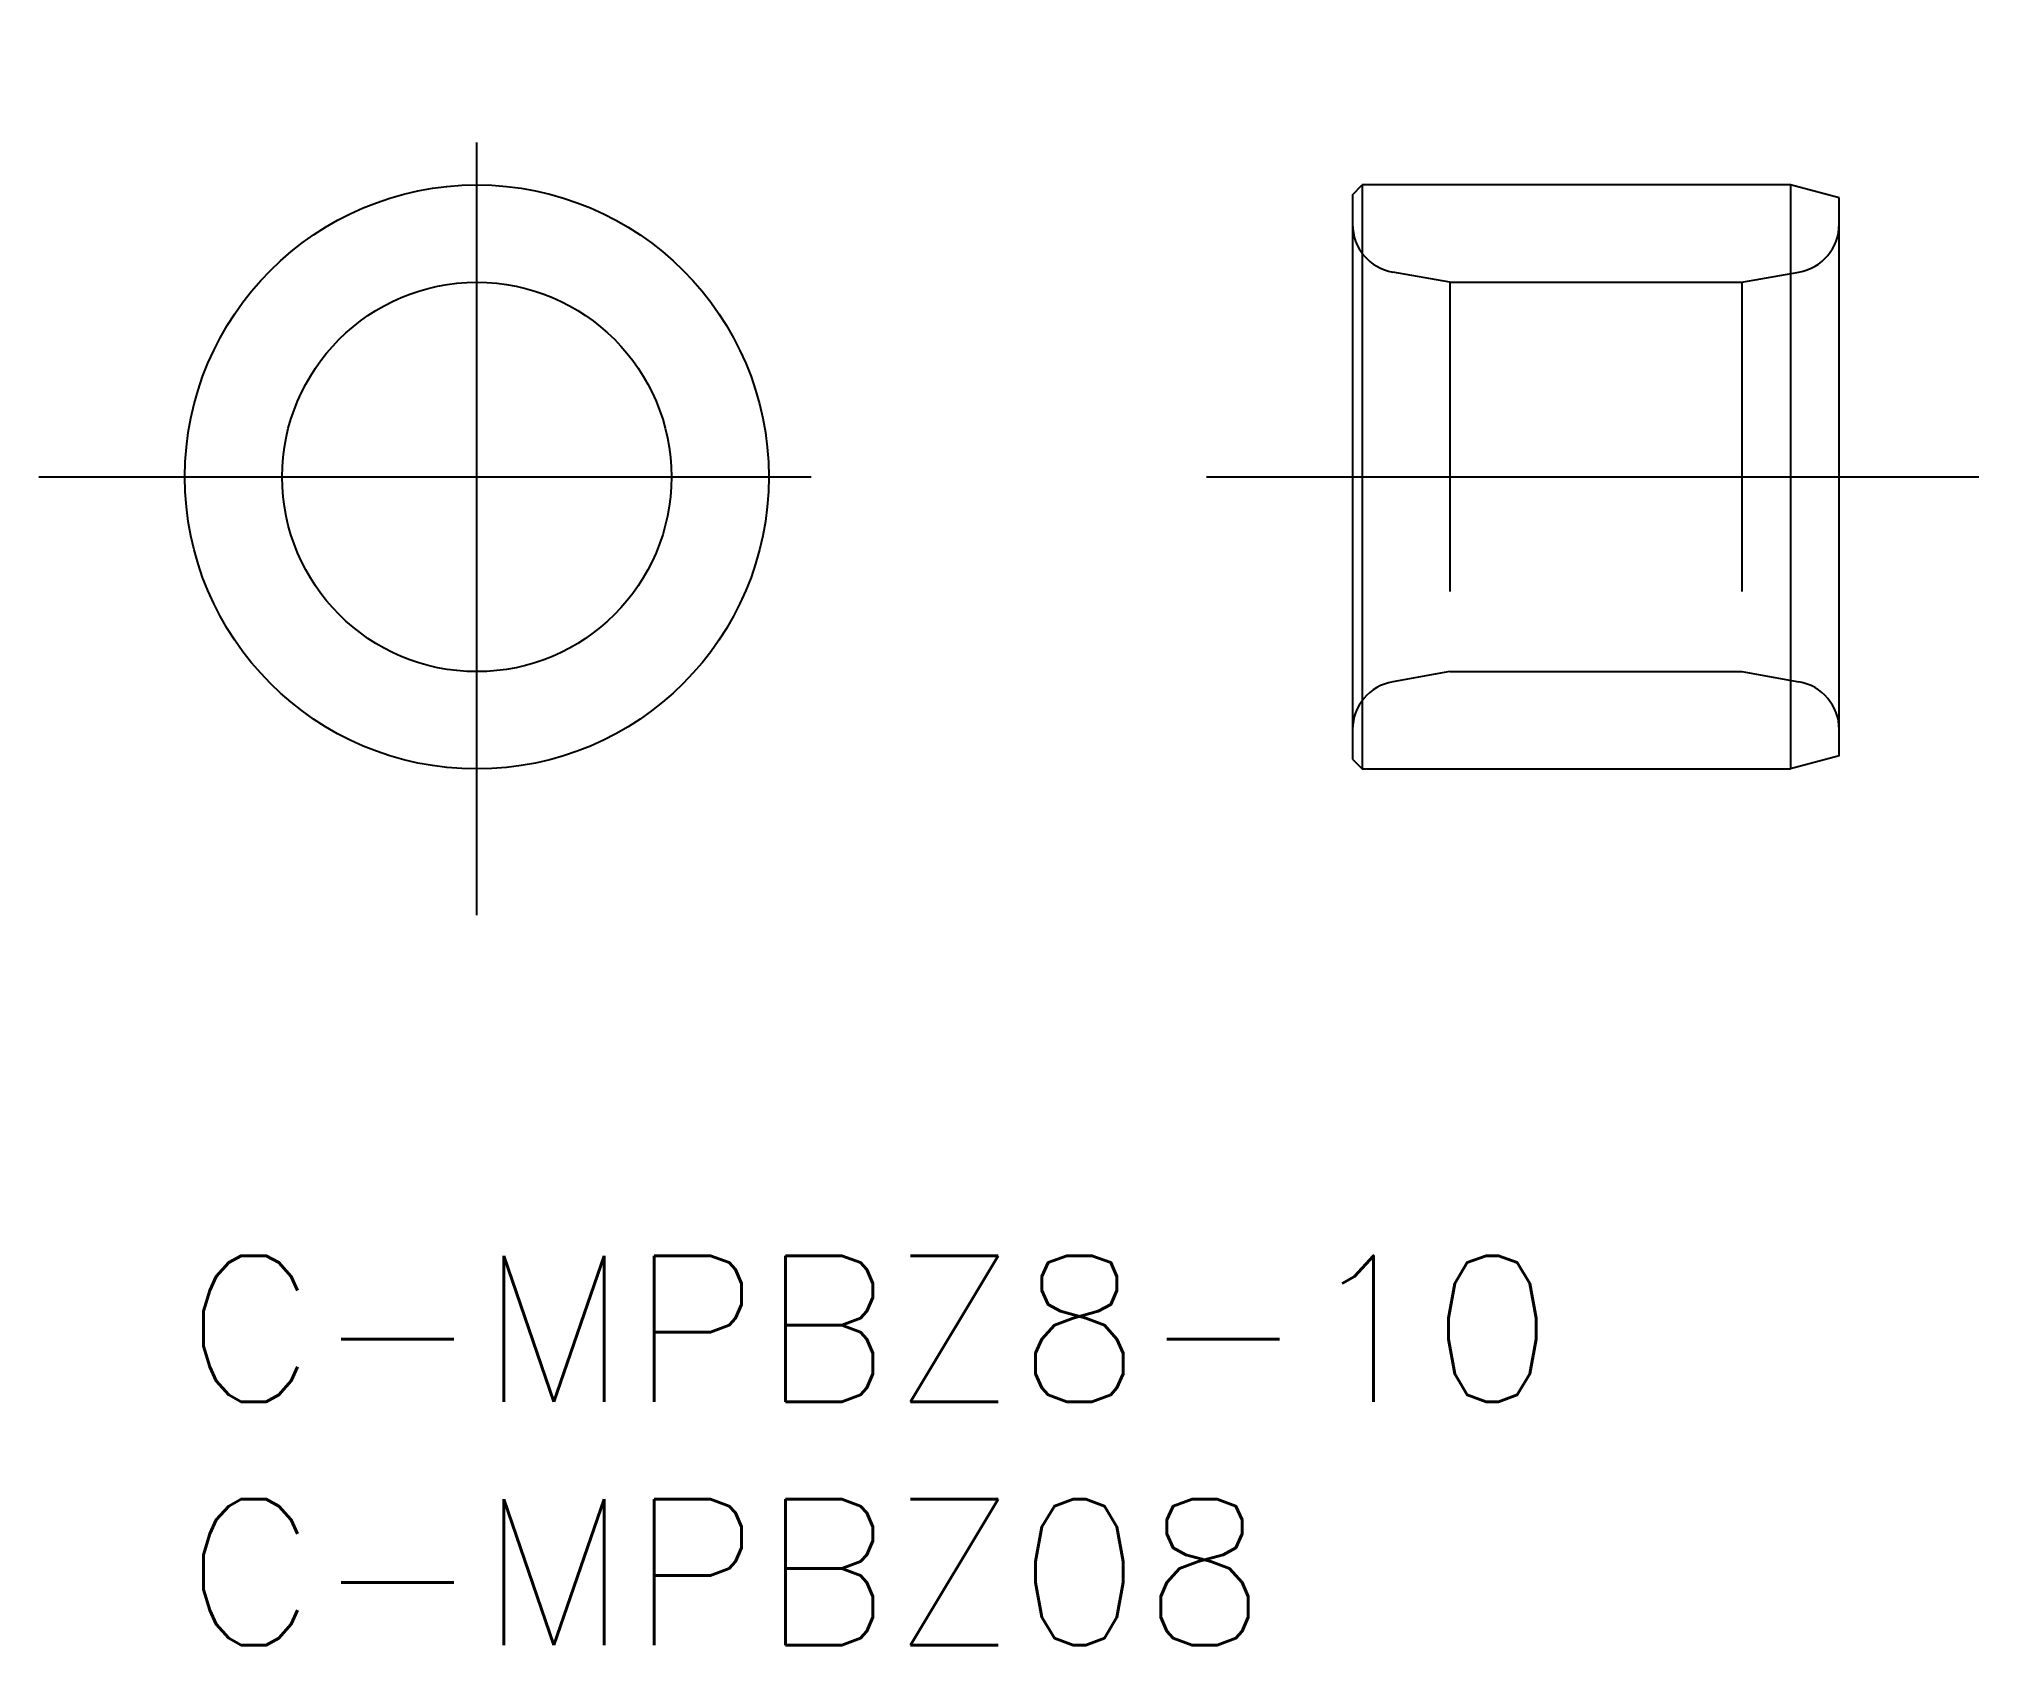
# Model space of a CAD drawing. Extents: x -3 to 37, y -8 to 25.
import ezdxf

# ---------------------------------------------------------------- set-up
doc = ezdxf.new("R2010")
doc.units = 0
doc.header["$LTSCALE"] = 0.5
doc.linetypes.add('CENTER', pattern=[50.8, 31.75, -6.35, 6.35, -6.35])
doc.linetypes.add('DASHED', pattern=[19.05, 12.7, -6.35])
for name, color, linetype in [('MSM_CENTER', 1, 'CENTER'), ('MSM_CONTINUOUS', 7, 'CONTINUOUS'), ('MSM_DASHED', 4, 'DASHED'), ('MSM_PART_NUMBER', 7, 'CONTINUOUS')]:
    doc.layers.add(name, color=color, linetype=linetype)
doc.styles.get("Standard").update_dxf_attribs({"font": 'txt.shx', "height": 1, "bigfont": 'bigfont.shx'})

# ---------------------------------------------------------------- blocks, each defined once
blk = doc.blocks.new('*U19')
at = {"layer": 'MSM_PART_NUMBER'}
blk.add_text('C-MPBZ8-10', height=3, dxfattribs=at).set_placement((0, -3))
blk = doc.blocks.new('*U20')
at = {"layer": 'MSM_PART_NUMBER'}
blk.add_text('C-MPBZ08', height=3, dxfattribs=at).set_placement((0, -8))

msp = doc.modelspace()

# ---------------------------------------------------------------- linework, layer by layer
at = {"layer": 'MSM_CENTER'}
for p, q in [((6, 7), (6, 25)), ((-3, 16), (15, 16)), ((21, 16), (37, 16))]:
    msp.add_line(p, q, dxfattribs=at)
at = {"layer": 'MSM_CONTINUOUS'}
for p, q in [((24, 21.8), (24.2, 22)), ((24.2, 22), (24.2, 10)), ((33, 22), (24.2, 22)), ((34, 21.732), (33, 22)), ((33, 22), (33, 10)), ((24, 21.8), (24, 10.2)), ((34, 10.268), (34, 21.732)), ((24, 10.2), (24.2, 10)), ((24.2, 10.001), (33, 10)), ((34, 10.268), (33, 10))]:
    msp.add_line(p, q, dxfattribs=at)
for radius in [6, 4]:
    msp.add_circle((6, 16), radius, dxfattribs=at)
at = {"layer": 'MSM_DASHED'}
for p, q in [((26, 20), (24.826, 20.207)), ((26, 20), (32, 20)), ((26, 20), (26, 12)), ((32, 20), (33.174, 20.207)), ((32, 20), (32, 12)), ((26, 12), (24.826, 11.793)), ((26, 12), (32, 12)), ((32, 12), (33.174, 11.793))]:
    msp.add_line(p, q, dxfattribs=at)
for centre, start, end in [((25, 21.192), 180, 260), ((33, 21.192), 280, 0), ((25, 10.808), 100, 180), ((33, 10.808), 0, 80)]:
    msp.add_arc(centre, 1, start, end, dxfattribs=at)

# ---------------------------------------------------------------- block references
at = {"layer": 'MSM_CONTINUOUS'}
for name in ['*U19', '*U20']:
    msp.add_blockref(name, (0, 0), dxfattribs=at)

doc.saveas('drawing.dxf')
